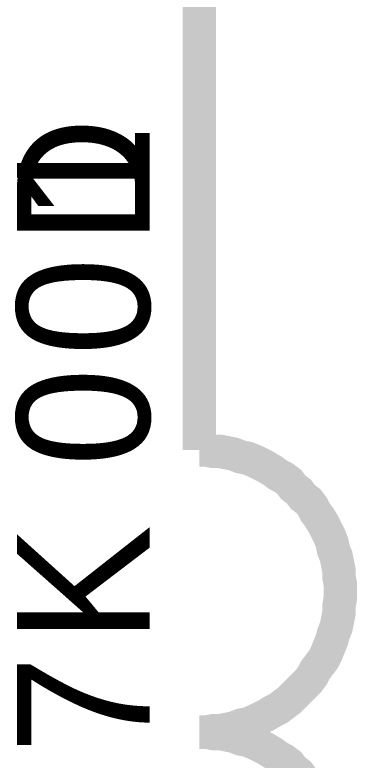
# Model space of a CAD drawing. Header units: inches. Extents: x 0 to 569, y 0 to 432.
# Drawn here: x 148.22 to 151.31, y 171.2 to 177.88 of the extents above; entities that cross this region are included whole.
import ezdxf

# ---------------------------------------------------------------- set-up
doc = ezdxf.new("R2010")
doc.units = ezdxf.units.IN
doc.layers.add('Sheet', color=255, linetype='Continuous')

msp = doc.modelspace()

# ---------------------------------------------------------------- linework, layer by layer
at = {"layer": 'Sheet'}
for points in [[(177.8, 172.715, 0.2997, 0.2997, 0), (177.8, 180.3301, 0.2997, 0.2997, 0), (160.0274, 180.3301, 0.2997, 0.2997, 0), (149.8699, 180.3301, 0.2997, 0.2997, 0), (149.8699, 175.2575, 0.2997, 0.2997, 0)], [(149.8699, 173.9801, 0.2997, 0.2997, 0), (149.8699, 175.2575, 0.2997, 0.2997, 0)], [(149.8699, 173.9801, 0.2997, 0.2997, 0), (149.8699, 174.4886, 0.2997, 0.2997, 0)], [(151.135, 172.715, 0.2997, 0.2997, 0), (151.135, 172.7771, 0.2997, 0.2997, 0), (151.1226, 172.8391, 0.2997, 0.2997, 0), (151.1226, 172.9011, 0.2997, 0.2997, 0), (151.1102, 172.9631, 0.2997, 0.2997, 0), (151.0978, 173.0251, 0.2997, 0.2997, 0), (151.0729, 173.0871, 0.2997, 0.2997, 0), (151.0605, 173.1491, 0.2997, 0.2997, 0), (151.0357, 173.2111, 0.2997, 0.2997, 0), (151.0109, 173.2607, 0.2997, 0.2997, 0), (150.9861, 173.3104, 0.2997, 0.2997, 0), (150.9489, 173.3724, 0.2997, 0.2997, 0), (150.9117, 173.422, 0.2997, 0.2997, 0), (150.8869, 173.4716, 0.2997, 0.2997, 0), (150.8497, 173.5212, 0.2997, 0.2997, 0), (150.8001, 173.5584, 0.2997, 0.2997, 0), (150.7629, 173.608, 0.2997, 0.2997, 0), (150.7133, 173.6452, 0.2997, 0.2997, 0), (150.6761, 173.6948, 0.2997, 0.2997, 0), (150.6265, 173.732, 0.2997, 0.2997, 0), (150.5769, 173.7568, 0.2997, 0.2997, 0), (150.5272, 173.794, 0.2997, 0.2997, 0), (150.4652, 173.8313, 0.2997, 0.2997, 0), (150.4156, 173.8561, 0.2997, 0.2997, 0), (150.366, 173.8809, 0.2997, 0.2997, 0), (150.304, 173.9057, 0.2997, 0.2997, 0), (150.242, 173.9181, 0.2997, 0.2997, 0), (150.18, 173.9429, 0.2997, 0.2997, 0), (150.118, 173.9553, 0.2997, 0.2997, 0), (150.056, 173.9677, 0.2997, 0.2997, 0), (149.9939, 173.9677, 0.2997, 0.2997, 0), (149.9319, 173.9801, 0.2997, 0.2997, 0), (149.8699, 173.9801, 0.2997, 0.2997, 0)], [(149.8699, 173.9801, 0.2997, 0.2997, 0), (149.8699, 173.9801, 0.2997, 0.2997, 0), (149.8699, 173.9801, 0.2997, 0.2997, 0), (149.8699, 173.9801, 0.2997, 0.2997, 0), (149.8699, 173.9801, 0.2997, 0.2997, 0), (149.8699, 173.9801, 0.2997, 0.2997, 0), (149.8699, 173.9801, 0.2997, 0.2997, 0), (149.8699, 173.9801, 0.2997, 0.2997, 0), (149.8699, 173.9801, 0.2997, 0.2997, 0), (149.8699, 173.9801, 0.2997, 0.2997, 0), (149.8699, 173.9801, 0.2997, 0.2997, 0), (149.8699, 173.9801, 0.2997, 0.2997, 0), (149.8699, 173.9801, 0.2997, 0.2997, 0), (149.8699, 173.9801, 0.2997, 0.2997, 0), (149.8699, 173.9801, 0.2997, 0.2997, 0), (149.8699, 173.9801, 0.2997, 0.2997, 0), (149.8699, 173.9801, 0.2997, 0.2997, 0), (149.8699, 173.9801, 0.2997, 0.2997, 0), (149.8699, 173.9801, 0.2997, 0.2997, 0), (149.8699, 173.9801, 0.2997, 0.2997, 0), (149.8699, 173.9801, 0.2997, 0.2997, 0), (149.8699, 173.9801, 0.2997, 0.2997, 0), (149.8699, 173.9801, 0.2997, 0.2997, 0), (149.8699, 173.9801, 0.2997, 0.2997, 0), (149.8699, 173.9801, 0.2997, 0.2997, 0), (149.8699, 173.9801, 0.2997, 0.2997, 0), (149.8699, 173.9801, 0.2997, 0.2997, 0), (149.8699, 173.9801, 0.2997, 0.2997, 0), (149.8699, 173.9801, 0.2997, 0.2997, 0), (149.8699, 173.9801, 0.2997, 0.2997, 0), (149.8699, 173.9801, 0.2997, 0.2997, 0), (149.8699, 173.9801, 0.2997, 0.2997, 0), (149.8699, 173.9801, 0.2997, 0.2997, 0)], [(149.8699, 171.45, 0.2997, 0.2997, 0), (149.9319, 171.45, 0.2997, 0.2997, 0), (149.9939, 171.4624, 0.2997, 0.2997, 0), (150.056, 171.4624, 0.2997, 0.2997, 0), (150.118, 171.4748, 0.2997, 0.2997, 0), (150.18, 171.4872, 0.2997, 0.2997, 0), (150.242, 171.512, 0.2997, 0.2997, 0), (150.304, 171.5244, 0.2997, 0.2997, 0), (150.366, 171.5492, 0.2997, 0.2997, 0), (150.4156, 171.574, 0.2997, 0.2997, 0), (150.4652, 171.5988, 0.2997, 0.2997, 0), (150.5272, 171.636, 0.2997, 0.2997, 0), (150.5769, 171.6608, 0.2997, 0.2997, 0), (150.6265, 171.698, 0.2997, 0.2997, 0), (150.6761, 171.7353, 0.2997, 0.2997, 0), (150.7133, 171.7725, 0.2997, 0.2997, 0), (150.7629, 171.8221, 0.2997, 0.2997, 0), (150.8001, 171.8593, 0.2997, 0.2997, 0), (150.8497, 171.9089, 0.2997, 0.2997, 0), (150.8869, 171.9585, 0.2997, 0.2997, 0), (150.9117, 172.0081, 0.2997, 0.2997, 0), (150.9489, 172.0577, 0.2997, 0.2997, 0), (150.9861, 172.1073, 0.2997, 0.2997, 0), (151.0109, 172.1569, 0.2997, 0.2997, 0), (151.0357, 172.2189, 0.2997, 0.2997, 0), (151.0605, 172.281, 0.2997, 0.2997, 0), (151.0729, 172.3306, 0.2997, 0.2997, 0), (151.0978, 172.3926, 0.2997, 0.2997, 0), (151.1102, 172.4546, 0.2997, 0.2997, 0), (151.1226, 172.5166, 0.2997, 0.2997, 0), (151.1226, 172.5786, 0.2997, 0.2997, 0), (151.135, 172.653, 0.2997, 0.2997, 0), (151.135, 172.715, 0.2997, 0.2997, 0)], [(150.8001, 171.0283, 0.2997, 0.2997, 0), (150.7629, 171.0779, 0.2997, 0.2997, 0), (150.7133, 171.1151, 0.2997, 0.2997, 0), (150.6761, 171.1647, 0.2997, 0.2997, 0), (150.6265, 171.202, 0.2997, 0.2997, 0), (150.5769, 171.2268, 0.2997, 0.2997, 0), (150.5272, 171.264, 0.2997, 0.2997, 0), (150.4652, 171.3012, 0.2997, 0.2997, 0), (150.4156, 171.326, 0.2997, 0.2997, 0), (150.366, 171.3508, 0.2997, 0.2997, 0), (150.304, 171.3756, 0.2997, 0.2997, 0), (150.242, 171.388, 0.2997, 0.2997, 0), (150.18, 171.4128, 0.2997, 0.2997, 0), (150.118, 171.4252, 0.2997, 0.2997, 0), (150.056, 171.4376, 0.2997, 0.2997, 0), (149.9939, 171.4376, 0.2997, 0.2997, 0), (149.9319, 171.45, 0.2997, 0.2997, 0), (149.8699, 171.45, 0.2997, 0.2997, 0)], [(149.8699, 171.45, 0.2997, 0.2997, 0), (149.8699, 171.45, 0.2997, 0.2997, 0), (149.8699, 171.45, 0.2997, 0.2997, 0), (149.8699, 171.45, 0.2997, 0.2997, 0), (149.8699, 171.45, 0.2997, 0.2997, 0), (149.8699, 171.45, 0.2997, 0.2997, 0), (149.8699, 171.45, 0.2997, 0.2997, 0), (149.8699, 171.45, 0.2997, 0.2997, 0), (149.8699, 171.45, 0.2997, 0.2997, 0), (149.8699, 171.45, 0.2997, 0.2997, 0), (149.8699, 171.45, 0.2997, 0.2997, 0), (149.8699, 171.45, 0.2997, 0.2997, 0), (149.8699, 171.45, 0.2997, 0.2997, 0), (149.8699, 171.45, 0.2997, 0.2997, 0), (149.8699, 171.45, 0.2997, 0.2997, 0), (149.8699, 171.45, 0.2997, 0.2997, 0), (149.8699, 171.45, 0.2997, 0.2997, 0), (149.8699, 171.45, 0.2997, 0.2997, 0), (149.8699, 171.45, 0.2997, 0.2997, 0), (149.8699, 171.45, 0.2997, 0.2997, 0), (149.8699, 171.45, 0.2997, 0.2997, 0), (149.8699, 171.45, 0.2997, 0.2997, 0), (149.8699, 171.45, 0.2997, 0.2997, 0), (149.8699, 171.45, 0.2997, 0.2997, 0), (149.8699, 171.45, 0.2997, 0.2997, 0), (149.8699, 171.45, 0.2997, 0.2997, 0), (149.8699, 171.45, 0.2997, 0.2997, 0), (149.8699, 171.45, 0.2997, 0.2997, 0), (149.8699, 171.45, 0.2997, 0.2997, 0), (149.8699, 171.45, 0.2997, 0.2997, 0), (149.8699, 171.45, 0.2997, 0.2997, 0), (149.8699, 171.45, 0.2997, 0.2997, 0), (149.8699, 171.45, 0.2997, 0.2997, 0)]]:
    msp.add_lwpolyline(points, format="xyseb", dxfattribs=at)

# ---------------------------------------------------------------- texts
for s, p in [('D', (149.4234, 175.8156)), ('1', (149.4234, 176.0141)), ('0', (149.4234, 174.8234)), ('0', (149.4234, 173.8313)), ('K', (149.4234, 172.2438)), ('7', (149.4234, 171.2516))]:
    msp.add_text(s, height=1.1906, rotation=90, dxfattribs=at).set_placement(p)

doc.saveas('drawing.dxf')
